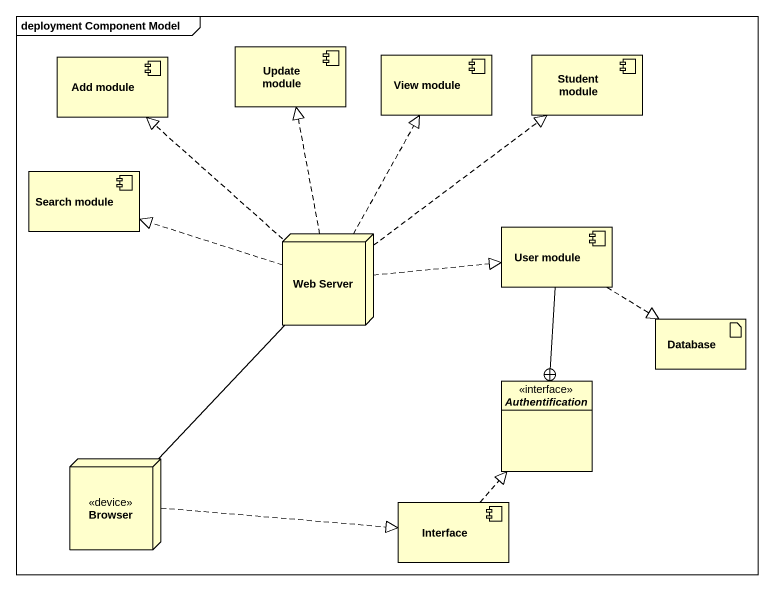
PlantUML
@startuml
mainframe deployment Component Model
allowmixing
hide circle
hide empty members
component "Add module" as Add_module
component "Update module" as Update_module
component "View module" as View_module
component "Student module" as Student_module
component "Search module" as Search_module
node "Web Server" as Web_Server
component "User module" as User_module
artifact "Database" as Database_
interface Authentification <<interface>>
node Browser <<device>>
component "Interface" as Interface_
Web_Server .up.|> Add_module
Web_Server .up.|> Update_module
Web_Server .up.|> View_module
Web_Server .up.|> Student_module
Web_Server .left.|> Search_module
Web_Server .right.|> User_module
Web_Server -- Browser
User_module ..|> Database_
User_module --+ Authentification
Browser .right.|> Interface_
Interface_ .up.|> Authentification
@enduml
